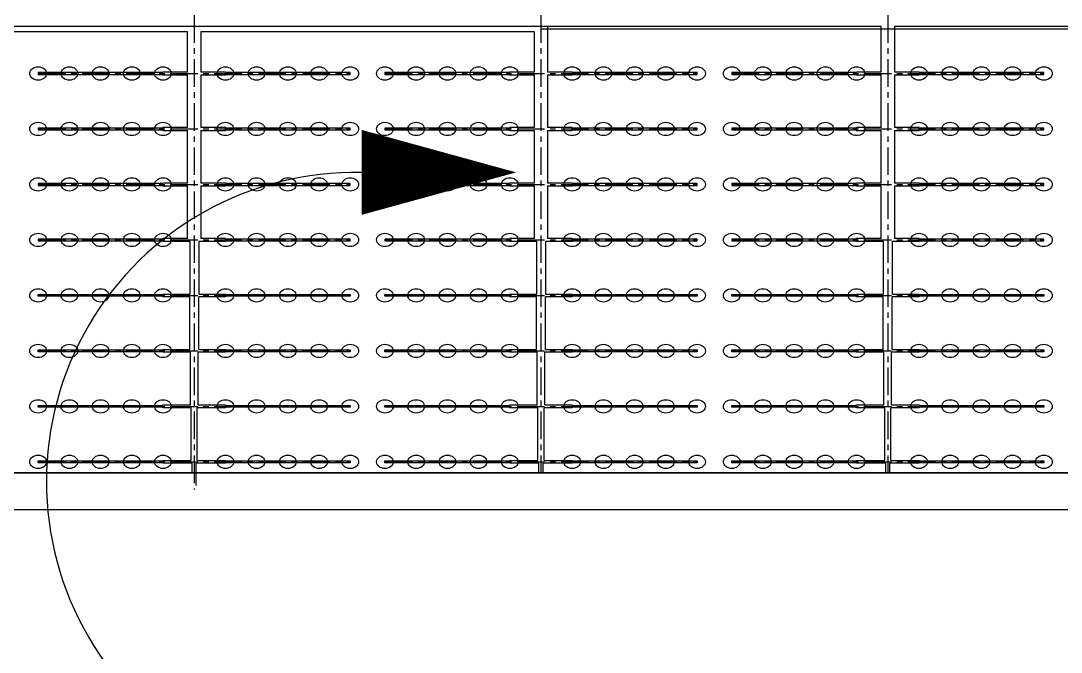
# Model space of a CAD drawing. Header units: millimetres. Extents: x 738100 to 1284508, y 138373 to 260796.
# Drawn here: x 783900 to 795900, y 173739 to 181024 of the extents above; entities that cross this region are included whole.
import ezdxf

# ---------------------------------------------------------------- set-up
doc = ezdxf.new("R2010")
doc.units = ezdxf.units.MM
doc.linetypes.add('CENTER', pattern=[50.8, 31.75, -6.35, 6.35, -6.35])
doc.layers.add('轴线', color=6, linetype='CENTER')

msp = doc.modelspace()

# ---------------------------------------------------------------- linework, layer by layer
at = {"lineweight": -3, "ltscale": 100}
for p, q in [((789976.494, 180959.633), (779900.494, 180959.633)), ((779900.494, 175809.486), (843900.494, 175809.486)), ((843900.494, 175807.633), (779900.494, 175807.633))]:
    msp.add_line(p, q, dxfattribs=at)
at = {"ltscale": 10}
for p, q in [((785824.494, 180895.633), (781976.494, 180895.633)), ((785824.494, 180431.633), (785824.494, 180895.633)), ((785976.494, 180895.633), (785976.494, 180431.633)), ((789824.494, 180895.633), (785976.494, 180895.633)), ((789824.494, 180431.633), (789824.494, 180895.633)), ((801900.494, 180927.633), (789900.494, 180927.633)), ((793824.494, 180959.633), (789976.494, 180959.633)), ((789976.494, 180927.633), (789976.494, 180431.633)), ((793824.494, 180431.633), (793824.494, 180927.633)), ((797824.494, 180959.633), (793976.494, 180959.633)), ((793976.494, 180927.633), (793976.494, 180431.633)), ((784100.494, 180425.873), (784100.494, 180405.393)), ((785540.494, 180425.873), (784100.494, 180425.873)), ((784100.494, 180405.393), (785540.494, 180405.393)), ((785824.494, 180431.633), (785540.494, 180431.633)), ((785540.494, 180431.633), (785540.494, 180425.873)), ((785540.494, 180405.393), (785540.494, 180399.633)), ((785540.494, 180399.633), (785824.494, 180399.633)), ((785824.494, 179791.633), (785824.494, 180399.633)), ((786260.494, 180431.633), (785976.494, 180431.633)), ((785976.494, 180399.633), (786260.494, 180399.633)), ((785976.494, 180399.633), (785976.494, 179791.633)), ((786260.494, 180425.873), (786260.494, 180431.633)), ((787700.494, 180425.873), (786260.494, 180425.873)), ((786260.494, 180399.633), (786260.494, 180405.393)), ((786260.494, 180405.393), (787700.494, 180405.393)), ((787700.494, 180405.393), (787700.494, 180425.873)), ((788100.494, 180425.873), (788100.494, 180405.393)), ((789540.494, 180425.873), (788100.494, 180425.873)), ((788100.494, 180405.393), (789540.494, 180405.393)), ((789824.494, 180431.633), (789540.494, 180431.633)), ((789540.494, 180431.633), (789540.494, 180425.873)), ((789540.494, 180405.393), (789540.494, 180399.633)), ((789540.494, 180399.633), (789824.494, 180399.633)), ((789824.494, 179791.633), (789824.494, 180399.633)), ((790260.494, 180431.633), (789976.494, 180431.633)), ((789976.494, 180399.633), (790260.494, 180399.633)), ((789976.494, 180399.633), (789976.494, 179791.633)), ((790260.494, 180425.873), (790260.494, 180431.633)), ((791700.494, 180425.873), (790260.494, 180425.873)), ((790260.494, 180399.633), (790260.494, 180405.393)), ((790260.494, 180405.393), (791700.494, 180405.393)), ((791700.494, 180405.393), (791700.494, 180425.873)), ((792100.494, 180425.873), (792100.494, 180405.393)), ((793540.494, 180425.873), (792100.494, 180425.873)), ((792100.494, 180405.393), (793540.494, 180405.393)), ((793824.494, 180431.633), (793540.494, 180431.633)), ((793540.494, 180431.633), (793540.494, 180425.873)), ((793540.494, 180405.393), (793540.494, 180399.633)), ((793540.494, 180399.633), (793824.494, 180399.633)), ((793824.494, 179791.633), (793824.494, 180399.633)), ((794260.494, 180431.633), (793976.494, 180431.633)), ((793976.494, 180399.633), (794260.494, 180399.633)), ((793976.494, 180399.633), (793976.494, 179791.633)), ((794260.494, 180425.873), (794260.494, 180431.633)), ((795700.494, 180425.873), (794260.494, 180425.873)), ((794260.494, 180399.633), (794260.494, 180405.393)), ((794260.494, 180405.393), (795700.494, 180405.393)), ((795700.494, 180405.393), (795700.494, 180425.873)), ((784100.494, 179785.873), (784100.494, 179765.393)), ((785540.494, 179785.873), (784100.494, 179785.873)), ((784100.494, 179765.393), (785540.494, 179765.393)), ((785824.494, 179791.633), (785540.494, 179791.633)), ((785540.494, 179791.633), (785540.494, 179785.873)), ((785540.494, 179765.393), (785540.494, 179759.633)), ((786260.494, 179791.633), (785976.494, 179791.633)), ((786260.494, 179785.873), (786260.494, 179791.633)), ((787700.494, 179785.873), (786260.494, 179785.873)), ((786260.494, 179759.633), (786260.494, 179765.393)), ((786260.494, 179765.393), (787700.494, 179765.393)), ((787700.494, 179765.393), (787700.494, 179785.873)), ((788100.494, 179785.873), (788100.494, 179765.393)), ((789540.494, 179785.873), (788100.494, 179785.873)), ((788100.494, 179765.393), (789540.494, 179765.393)), ((789824.494, 179791.633), (789540.494, 179791.633)), ((789540.494, 179791.633), (789540.494, 179785.873)), ((789540.494, 179765.393), (789540.494, 179759.633)), ((790260.494, 179791.633), (789976.494, 179791.633)), ((790260.494, 179785.873), (790260.494, 179791.633)), ((791700.494, 179785.873), (790260.494, 179785.873)), ((790260.494, 179759.633), (790260.494, 179765.393)), ((790260.494, 179765.393), (791700.494, 179765.393)), ((791700.494, 179765.393), (791700.494, 179785.873)), ((792100.494, 179785.873), (792100.494, 179765.393)), ((793540.494, 179785.873), (792100.494, 179785.873)), ((792100.494, 179765.393), (793540.494, 179765.393)), ((793824.494, 179791.633), (793540.494, 179791.633)), ((793540.494, 179791.633), (793540.494, 179785.873)), ((793540.494, 179765.393), (793540.494, 179759.633)), ((794260.494, 179791.633), (793976.494, 179791.633)), ((794260.494, 179785.873), (794260.494, 179791.633)), ((795700.494, 179785.873), (794260.494, 179785.873)), ((794260.494, 179759.633), (794260.494, 179765.393)), ((794260.494, 179765.393), (795700.494, 179765.393)), ((795700.494, 179765.393), (795700.494, 179785.873)), ((785540.494, 179759.633), (785824.494, 179759.633)), ((785824.494, 179151.633), (785824.494, 179759.633)), ((785976.494, 179759.633), (786260.494, 179759.633)), ((785976.494, 179759.633), (785976.494, 179151.633)), ((789540.494, 179759.633), (789824.494, 179759.633)), ((789824.494, 179151.633), (789824.494, 179759.633)), ((789976.494, 179759.633), (790260.494, 179759.633)), ((789976.494, 179759.633), (789976.494, 179151.633)), ((793540.494, 179759.633), (793824.494, 179759.633)), ((793824.494, 179151.633), (793824.494, 179759.633)), ((793976.494, 179759.633), (794260.494, 179759.633)), ((793976.494, 179759.633), (793976.494, 179151.633)), ((784100.494, 179145.873), (784100.494, 179125.393)), ((785540.494, 179145.873), (784100.494, 179145.873)), ((784100.494, 179125.393), (785540.494, 179125.393)), ((785824.494, 179151.633), (785540.494, 179151.633)), ((785540.494, 179151.633), (785540.494, 179145.873)), ((785540.494, 179125.393), (785540.494, 179119.633)), ((785540.494, 179119.633), (785824.494, 179119.633)), ((785824.494, 178511.633), (785824.494, 179119.633)), ((786260.494, 179151.633), (785976.494, 179151.633)), ((785976.494, 179119.633), (786260.494, 179119.633)), ((785976.494, 179119.633), (785976.494, 178511.633)), ((786260.494, 179145.873), (786260.494, 179151.633)), ((787700.494, 179145.873), (786260.494, 179145.873)), ((786260.494, 179119.633), (786260.494, 179125.393)), ((786260.494, 179125.393), (787700.494, 179125.393)), ((787700.494, 179125.393), (787700.494, 179145.873)), ((788100.494, 179145.873), (788100.494, 179125.393)), ((789540.494, 179145.873), (788100.494, 179145.873)), ((788100.494, 179125.393), (789540.494, 179125.393)), ((789824.494, 179151.633), (789540.494, 179151.633)), ((789540.494, 179151.633), (789540.494, 179145.873)), ((789540.494, 179125.393), (789540.494, 179119.633)), ((789540.494, 179119.633), (789824.494, 179119.633)), ((789824.494, 178511.633), (789824.494, 179119.633)), ((790260.494, 179151.633), (789976.494, 179151.633)), ((789976.494, 179119.633), (790260.494, 179119.633)), ((789976.494, 179119.633), (789976.494, 178511.633)), ((790260.494, 179145.873), (790260.494, 179151.633)), ((791700.494, 179145.873), (790260.494, 179145.873)), ((790260.494, 179119.633), (790260.494, 179125.393)), ((790260.494, 179125.393), (791700.494, 179125.393)), ((791700.494, 179125.393), (791700.494, 179145.873)), ((792100.494, 179145.873), (792100.494, 179125.393)), ((793540.494, 179145.873), (792100.494, 179145.873)), ((792100.494, 179125.393), (793540.494, 179125.393)), ((793824.494, 179151.633), (793540.494, 179151.633)), ((793540.494, 179151.633), (793540.494, 179145.873)), ((793540.494, 179125.393), (793540.494, 179119.633)), ((793540.494, 179119.633), (793824.494, 179119.633)), ((793824.494, 178511.633), (793824.494, 179119.633)), ((794260.494, 179151.633), (793976.494, 179151.633)), ((793976.494, 179119.633), (794260.494, 179119.633)), ((793976.494, 179119.633), (793976.494, 178511.633)), ((794260.494, 179145.873), (794260.494, 179151.633)), ((795700.494, 179145.873), (794260.494, 179145.873)), ((794260.494, 179119.633), (794260.494, 179125.393)), ((794260.494, 179125.393), (795700.494, 179125.393)), ((795700.494, 179125.393), (795700.494, 179145.873)), ((784100.494, 178505.873), (784100.494, 178485.393)), ((785540.494, 178505.873), (784100.494, 178505.873)), ((784100.494, 178485.393), (785540.494, 178485.393)), ((785824.494, 178511.633), (785540.494, 178511.633)), ((785540.494, 178511.633), (785540.494, 178505.873)), ((785540.494, 178485.393), (785540.494, 178479.633)), ((785540.494, 178479.633), (785848.494, 178479.633)), ((785848.494, 178479.633), (785848.494, 177871.633)), ((785952.494, 178479.633), (786260.494, 178479.633)), ((785952.494, 178479.633), (785952.494, 177871.633)), ((786260.494, 178511.633), (785976.494, 178511.633)), ((786260.494, 178505.873), (786260.494, 178511.633)), ((787700.494, 178505.873), (786260.494, 178505.873)), ((786260.494, 178479.633), (786260.494, 178485.393)), ((786260.494, 178485.393), (787700.494, 178485.393)), ((787700.494, 178485.393), (787700.494, 178505.873)), ((788100.494, 178505.873), (788100.494, 178485.393)), ((789540.494, 178505.873), (788100.494, 178505.873)), ((788100.494, 178485.393), (789540.494, 178485.393)), ((789824.494, 178511.633), (789540.494, 178511.633)), ((789540.494, 178511.633), (789540.494, 178505.873)), ((789540.494, 178485.393), (789540.494, 178479.633)), ((789540.494, 178479.633), (789848.494, 178479.633)), ((789848.494, 178479.633), (789848.494, 177871.633)), ((789952.494, 178479.633), (790260.494, 178479.633)), ((789952.494, 178479.633), (789952.494, 177871.633)), ((790260.494, 178511.633), (789976.494, 178511.633)), ((790260.494, 178505.873), (790260.494, 178511.633)), ((791700.494, 178505.873), (790260.494, 178505.873)), ((790260.494, 178479.633), (790260.494, 178485.393)), ((790260.494, 178485.393), (791700.494, 178485.393)), ((791700.494, 178485.393), (791700.494, 178505.873)), ((792100.494, 178505.873), (792100.494, 178485.393)), ((793540.494, 178505.873), (792100.494, 178505.873)), ((792100.494, 178485.393), (793540.494, 178485.393)), ((793824.494, 178511.633), (793540.494, 178511.633)), ((793540.494, 178511.633), (793540.494, 178505.873)), ((793540.494, 178485.393), (793540.494, 178479.633)), ((793540.494, 178479.633), (793848.494, 178479.633)), ((793848.494, 178479.633), (793848.494, 177871.633)), ((793952.494, 178479.633), (794260.494, 178479.633)), ((793952.494, 178479.633), (793952.494, 177871.633)), ((794260.494, 178511.633), (793976.494, 178511.633)), ((794260.494, 178505.873), (794260.494, 178511.633)), ((795700.494, 178505.873), (794260.494, 178505.873)), ((794260.494, 178479.633), (794260.494, 178485.393)), ((794260.494, 178485.393), (795700.494, 178485.393)), ((795700.494, 178485.393), (795700.494, 178505.873)), ((784100.494, 177845.393), (784100.494, 177865.873)), ((784100.494, 177865.873), (785540.494, 177865.873)), ((785540.494, 177845.393), (784100.494, 177845.393)), ((785540.494, 177865.873), (785540.494, 177871.633)), ((785540.494, 177871.633), (785848.494, 177871.633)), ((785540.494, 177839.633), (785540.494, 177845.393)), ((785952.494, 177871.633), (786260.494, 177871.633)), ((786260.494, 177871.633), (786260.494, 177865.873)), ((786260.494, 177865.873), (787700.494, 177865.873)), ((787700.494, 177845.393), (786260.494, 177845.393)), ((786260.494, 177845.393), (786260.494, 177839.633)), ((787700.494, 177865.873), (787700.494, 177845.393)), ((788100.494, 177845.393), (788100.494, 177865.873)), ((788100.494, 177865.873), (789540.494, 177865.873)), ((789540.494, 177845.393), (788100.494, 177845.393)), ((789540.494, 177865.873), (789540.494, 177871.633)), ((789540.494, 177871.633), (789848.494, 177871.633)), ((789540.494, 177839.633), (789540.494, 177845.393)), ((789952.494, 177871.633), (790260.494, 177871.633)), ((790260.494, 177871.633), (790260.494, 177865.873)), ((790260.494, 177865.873), (791700.494, 177865.873)), ((791700.494, 177845.393), (790260.494, 177845.393)), ((790260.494, 177845.393), (790260.494, 177839.633)), ((791700.494, 177865.873), (791700.494, 177845.393)), ((792100.494, 177845.393), (792100.494, 177865.873)), ((792100.494, 177865.873), (793540.494, 177865.873)), ((793540.494, 177845.393), (792100.494, 177845.393)), ((793540.494, 177865.873), (793540.494, 177871.633)), ((793540.494, 177871.633), (793848.494, 177871.633)), ((793540.494, 177839.633), (793540.494, 177845.393)), ((793952.494, 177871.633), (794260.494, 177871.633)), ((794260.494, 177871.633), (794260.494, 177865.873)), ((794260.494, 177865.873), (795700.494, 177865.873)), ((795700.494, 177845.393), (794260.494, 177845.393)), ((794260.494, 177845.393), (794260.494, 177839.633)), ((795700.494, 177865.873), (795700.494, 177845.393)), ((785848.494, 177839.633), (785540.494, 177839.633)), ((785848.494, 177231.633), (785848.494, 177839.633)), ((786260.494, 177839.633), (785952.494, 177839.633)), ((785952.494, 177231.633), (785952.494, 177839.633)), ((789848.494, 177839.633), (789540.494, 177839.633)), ((789848.494, 177231.633), (789848.494, 177839.633)), ((790260.494, 177839.633), (789952.494, 177839.633)), ((789952.494, 177231.633), (789952.494, 177839.633)), ((793848.494, 177839.633), (793540.494, 177839.633)), ((793848.494, 177231.633), (793848.494, 177839.633)), ((794260.494, 177839.633), (793952.494, 177839.633)), ((793952.494, 177231.633), (793952.494, 177839.633)), ((784100.494, 177205.393), (784100.494, 177225.873)), ((784100.494, 177225.873), (785540.494, 177225.873)), ((785540.494, 177205.393), (784100.494, 177205.393)), ((785540.494, 177225.873), (785540.494, 177231.633)), ((785540.494, 177231.633), (785848.494, 177231.633)), ((785540.494, 177199.633), (785540.494, 177205.393)), ((785856.494, 177199.633), (785540.494, 177199.633)), ((785856.494, 176591.633), (785856.494, 177199.633)), ((786260.494, 177199.633), (785944.494, 177199.633)), ((785944.494, 176591.633), (785944.494, 177199.633)), ((785952.494, 177231.633), (786260.494, 177231.633)), ((786260.494, 177231.633), (786260.494, 177225.873)), ((786260.494, 177225.873), (787700.494, 177225.873)), ((787700.494, 177205.393), (786260.494, 177205.393)), ((786260.494, 177205.393), (786260.494, 177199.633)), ((787700.494, 177225.873), (787700.494, 177205.393)), ((788100.494, 177205.393), (788100.494, 177225.873)), ((788100.494, 177225.873), (789540.494, 177225.873)), ((789540.494, 177205.393), (788100.494, 177205.393)), ((789540.494, 177225.873), (789540.494, 177231.633)), ((789540.494, 177231.633), (789848.494, 177231.633)), ((789540.494, 177199.633), (789540.494, 177205.393)), ((789856.494, 177199.633), (789540.494, 177199.633)), ((789856.494, 176591.633), (789856.494, 177199.633)), ((790260.494, 177199.633), (789944.494, 177199.633)), ((789944.494, 176591.633), (789944.494, 177199.633)), ((789952.494, 177231.633), (790260.494, 177231.633)), ((790260.494, 177231.633), (790260.494, 177225.873)), ((790260.494, 177225.873), (791700.494, 177225.873)), ((791700.494, 177205.393), (790260.494, 177205.393)), ((790260.494, 177205.393), (790260.494, 177199.633)), ((791700.494, 177225.873), (791700.494, 177205.393)), ((792100.494, 177205.393), (792100.494, 177225.873)), ((792100.494, 177225.873), (793540.494, 177225.873)), ((793540.494, 177205.393), (792100.494, 177205.393)), ((793540.494, 177225.873), (793540.494, 177231.633)), ((793540.494, 177231.633), (793848.494, 177231.633)), ((793540.494, 177199.633), (793540.494, 177205.393)), ((793856.494, 177199.633), (793540.494, 177199.633)), ((793856.494, 176591.633), (793856.494, 177199.633)), ((794260.494, 177199.633), (793944.494, 177199.633)), ((793944.494, 176591.633), (793944.494, 177199.633)), ((793952.494, 177231.633), (794260.494, 177231.633)), ((794260.494, 177231.633), (794260.494, 177225.873)), ((794260.494, 177225.873), (795700.494, 177225.873)), ((795700.494, 177205.393), (794260.494, 177205.393)), ((794260.494, 177205.393), (794260.494, 177199.633)), ((795700.494, 177225.873), (795700.494, 177205.393)), ((784100.494, 176565.393), (784100.494, 176585.873)), ((784100.494, 176585.873), (785540.494, 176585.873)), ((785540.494, 176565.393), (784100.494, 176565.393)), ((785540.494, 176585.873), (785540.494, 176591.633)), ((785540.494, 176591.633), (785856.494, 176591.633)), ((785540.494, 176559.633), (785540.494, 176565.393)), ((785864.494, 176559.633), (785540.494, 176559.633)), ((785864.494, 175951.633), (785864.494, 176559.633)), ((786260.494, 176559.633), (785936.494, 176559.633)), ((785936.494, 175951.633), (785936.494, 176559.633)), ((785944.494, 176591.633), (786260.494, 176591.633)), ((786260.494, 176591.633), (786260.494, 176585.873)), ((786260.494, 176585.873), (787700.494, 176585.873)), ((787700.494, 176565.393), (786260.494, 176565.393)), ((786260.494, 176565.393), (786260.494, 176559.633)), ((787700.494, 176585.873), (787700.494, 176565.393)), ((788100.494, 176565.393), (788100.494, 176585.873)), ((788100.494, 176585.873), (789540.494, 176585.873)), ((789540.494, 176565.393), (788100.494, 176565.393)), ((789540.494, 176585.873), (789540.494, 176591.633)), ((789540.494, 176591.633), (789856.494, 176591.633)), ((789540.494, 176559.633), (789540.494, 176565.393)), ((789864.494, 176559.633), (789540.494, 176559.633)), ((789864.494, 175951.633), (789864.494, 176559.633)), ((790260.494, 176559.633), (789936.494, 176559.633)), ((789936.494, 175951.633), (789936.494, 176559.633)), ((789944.494, 176591.633), (790260.494, 176591.633)), ((790260.494, 176591.633), (790260.494, 176585.873)), ((790260.494, 176585.873), (791700.494, 176585.873)), ((791700.494, 176565.393), (790260.494, 176565.393)), ((790260.494, 176565.393), (790260.494, 176559.633)), ((791700.494, 176585.873), (791700.494, 176565.393)), ((792100.494, 176565.393), (792100.494, 176585.873)), ((792100.494, 176585.873), (793540.494, 176585.873)), ((793540.494, 176565.393), (792100.494, 176565.393)), ((793540.494, 176585.873), (793540.494, 176591.633)), ((793540.494, 176591.633), (793856.494, 176591.633)), ((793540.494, 176559.633), (793540.494, 176565.393)), ((793864.494, 176559.633), (793540.494, 176559.633)), ((793864.494, 175951.633), (793864.494, 176559.633)), ((794260.494, 176559.633), (793936.494, 176559.633)), ((793936.494, 175951.633), (793936.494, 176559.633)), ((793944.494, 176591.633), (794260.494, 176591.633)), ((794260.494, 176591.633), (794260.494, 176585.873)), ((794260.494, 176585.873), (795700.494, 176585.873)), ((795700.494, 176565.393), (794260.494, 176565.393)), ((794260.494, 176565.393), (794260.494, 176559.633)), ((795700.494, 176585.873), (795700.494, 176565.393)), ((784100.494, 175925.393), (784100.494, 175945.873)), ((784100.494, 175945.873), (785540.494, 175945.873)), ((785540.494, 175925.393), (784100.494, 175925.393)), ((785540.494, 175945.873), (785540.494, 175951.633)), ((785540.494, 175951.633), (785864.494, 175951.633)), ((785540.494, 175919.633), (785540.494, 175925.393)), ((785936.494, 175951.633), (786260.494, 175951.633)), ((786260.494, 175951.633), (786260.494, 175945.873)), ((786260.494, 175945.873), (787700.494, 175945.873)), ((787700.494, 175925.393), (786260.494, 175925.393)), ((786260.494, 175925.393), (786260.494, 175919.633)), ((787700.494, 175945.873), (787700.494, 175925.393)), ((788100.494, 175925.393), (788100.494, 175945.873)), ((788100.494, 175945.873), (789540.494, 175945.873)), ((789540.494, 175925.393), (788100.494, 175925.393)), ((789540.494, 175945.873), (789540.494, 175951.633)), ((789540.494, 175951.633), (789864.494, 175951.633)), ((789540.494, 175919.633), (789540.494, 175925.393)), ((789936.494, 175951.633), (790260.494, 175951.633)), ((790260.494, 175951.633), (790260.494, 175945.873)), ((790260.494, 175945.873), (791700.494, 175945.873)), ((791700.494, 175925.393), (790260.494, 175925.393)), ((790260.494, 175925.393), (790260.494, 175919.633)), ((791700.494, 175945.873), (791700.494, 175925.393)), ((792100.494, 175925.393), (792100.494, 175945.873)), ((792100.494, 175945.873), (793540.494, 175945.873)), ((793540.494, 175925.393), (792100.494, 175925.393)), ((793540.494, 175945.873), (793540.494, 175951.633)), ((793540.494, 175951.633), (793864.494, 175951.633)), ((793540.494, 175919.633), (793540.494, 175925.393)), ((793936.494, 175951.633), (794260.494, 175951.633)), ((794260.494, 175951.633), (794260.494, 175945.873)), ((794260.494, 175945.873), (795700.494, 175945.873)), ((795700.494, 175925.393), (794260.494, 175925.393)), ((794260.494, 175925.393), (794260.494, 175919.633)), ((795700.494, 175945.873), (795700.494, 175925.393)), ((785876.494, 175919.633), (785540.494, 175919.633)), ((785876.494, 175807.633), (785876.494, 175919.633)), ((785924.494, 175664.215), (785924.494, 175919.633)), ((786260.494, 175919.633), (785924.494, 175919.633)), ((789876.494, 175919.633), (789540.494, 175919.633)), ((789876.494, 175807.633), (789876.494, 175919.633)), ((789924.494, 175807.633), (789924.494, 175919.633)), ((790260.494, 175919.633), (789924.494, 175919.633)), ((793876.494, 175919.633), (793540.494, 175919.633)), ((793876.494, 175807.633), (793876.494, 175919.633)), ((793924.494, 175807.633), (793924.494, 175919.633)), ((794260.494, 175919.633), (793924.494, 175919.633))]:
    msp.add_line(p, q, dxfattribs=at)
at = {"lineweight": -3}
msp.add_line((843900.494, 175382.164), (779900.494, 175382.164), dxfattribs=at)
at = {"color": 7, "lineweight": -3}
msp.add_lwpolyline([(787830.931, 179274.845, 981.097, 0, 0), (789614.12, 179274.845, 0, 0, 0)], format="xyseb", dxfattribs=at)
msp.add_arc((787761.159, 175710.008), 3565.52, 88.8787302, 271.1212698, dxfattribs=at)
at = {"ltscale": 10}
for centre in [(784100.494, 180415.633), (784460.494, 180415.633), (784820.494, 180415.633), (785180.494, 180415.633), (785540.494, 180415.633), (786260.494, 180415.633), (786620.494, 180415.633), (786980.494, 180415.633), (787340.494, 180415.633), (787700.494, 180415.633), (788100.494, 180415.633), (788460.494, 180415.633), (788820.494, 180415.633), (789180.494, 180415.633), (789540.494, 180415.633), (790260.494, 180415.633), (790620.494, 180415.633), (790980.494, 180415.633), (791340.494, 180415.633), (791700.494, 180415.633), (792100.494, 180415.633), (792460.494, 180415.633), (792820.494, 180415.633), (793180.494, 180415.633), (793540.494, 180415.633), (794260.494, 180415.633), (794620.494, 180415.633), (794980.494, 180415.633), (795340.494, 180415.633), (795700.494, 180415.633), (784100.494, 179775.633), (784460.494, 179775.633), (784820.494, 179775.633), (785180.494, 179775.633), (785540.494, 179775.633), (786260.494, 179775.633), (786620.494, 179775.633), (786980.494, 179775.633), (787340.494, 179775.633), (787700.494, 179775.633), (788100.494, 179775.633), (788460.494, 179775.633), (788820.494, 179775.633), (789180.494, 179775.633), (789540.494, 179775.633), (790260.494, 179775.633), (790620.494, 179775.633), (790980.494, 179775.633), (791340.494, 179775.633), (791700.494, 179775.633), (792100.494, 179775.633), (792460.494, 179775.633), (792820.494, 179775.633), (793180.494, 179775.633), (793540.494, 179775.633), (794260.494, 179775.633), (794620.494, 179775.633), (794980.494, 179775.633), (795340.494, 179775.633), (795700.494, 179775.633)]:
    msp.add_ellipse(centre, major_axis=(-96, 0), ratio=0.8, start_param=3.141592654, end_param=9.424777961, dxfattribs=at)
for centre in [(784100.494, 179135.633), (784460.494, 179135.633), (784820.494, 179135.633), (785180.494, 179135.633), (785540.494, 179135.633), (786260.494, 179135.633), (786620.494, 179135.633), (786980.494, 179135.633), (787340.494, 179135.633), (787700.494, 179135.633), (788100.494, 179135.633), (788460.494, 179135.633), (788820.494, 179135.633), (789180.494, 179135.633), (789540.494, 179135.633), (790260.494, 179135.633), (790620.494, 179135.633), (790980.494, 179135.633), (791340.494, 179135.633), (791700.494, 179135.633), (792100.494, 179135.633), (792460.494, 179135.633), (792820.494, 179135.633), (793180.494, 179135.633), (793540.494, 179135.633), (794260.494, 179135.633), (794620.494, 179135.633), (794980.494, 179135.633), (795340.494, 179135.633), (795700.494, 179135.633), (784100.494, 178495.633), (784460.494, 178495.633), (784820.494, 178495.633), (785180.494, 178495.633), (785540.494, 178495.633), (786260.494, 178495.633), (786620.494, 178495.633), (786980.494, 178495.633), (787340.494, 178495.633), (787700.494, 178495.633), (788100.494, 178495.633), (788460.494, 178495.633), (788820.494, 178495.633), (789180.494, 178495.633), (789540.494, 178495.633), (790260.494, 178495.633), (790620.494, 178495.633), (790980.494, 178495.633), (791340.494, 178495.633), (791700.494, 178495.633), (792100.494, 178495.633), (792460.494, 178495.633), (792820.494, 178495.633), (793180.494, 178495.633), (793540.494, 178495.633), (794260.494, 178495.633), (794620.494, 178495.633), (794980.494, 178495.633), (795340.494, 178495.633), (795700.494, 178495.633), (784100.494, 177855.633), (784460.494, 177855.633), (784820.494, 177855.633), (785180.494, 177855.633), (785540.494, 177855.633), (786260.494, 177855.633), (786620.494, 177855.633), (786980.494, 177855.633), (787340.494, 177855.633), (787700.494, 177855.633), (788100.494, 177855.633), (788460.494, 177855.633), (788820.494, 177855.633), (789180.494, 177855.633), (789540.494, 177855.633), (790260.494, 177855.633), (790620.494, 177855.633), (790980.494, 177855.633), (791340.494, 177855.633), (791700.494, 177855.633), (792100.494, 177855.633), (792460.494, 177855.633), (792820.494, 177855.633), (793180.494, 177855.633), (793540.494, 177855.633), (794260.494, 177855.633), (794620.494, 177855.633), (794980.494, 177855.633), (795340.494, 177855.633), (795700.494, 177855.633), (784100.494, 177215.633), (784460.494, 177215.633), (784820.494, 177215.633), (785180.494, 177215.633), (785540.494, 177215.633), (786260.494, 177215.633), (786620.494, 177215.633), (786980.494, 177215.633), (787340.494, 177215.633), (787700.494, 177215.633), (788100.494, 177215.633), (788460.494, 177215.633), (788820.494, 177215.633), (789180.494, 177215.633), (789540.494, 177215.633), (790260.494, 177215.633), (790620.494, 177215.633), (790980.494, 177215.633), (791340.494, 177215.633), (791700.494, 177215.633), (792100.494, 177215.633), (792460.494, 177215.633), (792820.494, 177215.633), (793180.494, 177215.633), (793540.494, 177215.633), (794260.494, 177215.633), (794620.494, 177215.633), (794980.494, 177215.633), (795340.494, 177215.633), (795700.494, 177215.633), (784100.494, 176575.633), (784460.494, 176575.633), (784820.494, 176575.633), (785180.494, 176575.633), (785540.494, 176575.633), (786260.494, 176575.633), (786620.494, 176575.633), (786980.494, 176575.633), (787340.494, 176575.633), (787700.494, 176575.633), (788100.494, 176575.633), (788460.494, 176575.633), (788820.494, 176575.633), (789180.494, 176575.633), (789540.494, 176575.633), (790260.494, 176575.633), (790620.494, 176575.633), (790980.494, 176575.633), (791340.494, 176575.633), (791700.494, 176575.633), (792100.494, 176575.633), (792460.494, 176575.633), (792820.494, 176575.633), (793180.494, 176575.633), (793540.494, 176575.633), (794260.494, 176575.633), (794620.494, 176575.633), (794980.494, 176575.633), (795340.494, 176575.633), (795700.494, 176575.633), (784100.494, 175935.633), (784460.494, 175935.633), (784820.494, 175935.633), (785180.494, 175935.633), (785540.494, 175935.633), (786260.494, 175935.633), (786620.494, 175935.633), (786980.494, 175935.633), (787340.494, 175935.633), (787700.494, 175935.633), (788100.494, 175935.633), (788460.494, 175935.633), (788820.494, 175935.633), (789180.494, 175935.633), (789540.494, 175935.633), (790260.494, 175935.633), (790620.494, 175935.633), (790980.494, 175935.633), (791340.494, 175935.633), (791700.494, 175935.633), (792100.494, 175935.633), (792460.494, 175935.633), (792820.494, 175935.633), (793180.494, 175935.633), (793540.494, 175935.633), (794260.494, 175935.633), (794620.494, 175935.633), (794980.494, 175935.633), (795340.494, 175935.633), (795700.494, 175935.633)]:
    msp.add_ellipse(centre, major_axis=(96, 0), ratio=0.8, dxfattribs=at)
at = {"layer": '轴线', "ltscale": 10}
for p, q in [((785900.494, 181087.633), (785900.494, 175616.872)), ((789900.494, 181087.633), (789900.494, 175807.633)), ((793900.494, 181087.633), (793900.494, 175807.633)), ((789976.494, 180959.633), (789976.494, 180927.633)), ((793824.494, 180927.633), (793824.494, 180959.633)), ((793976.494, 180959.633), (793976.494, 180927.633)), ((784100.494, 180415.633), (787700.494, 180415.633)), ((788100.494, 180415.633), (791700.494, 180415.633)), ((792100.494, 180415.633), (795700.494, 180415.633)), ((784100.494, 179775.633), (787700.494, 179775.633)), ((784100.494, 179775.633), (787700.494, 179775.633)), ((788100.494, 179775.633), (791700.494, 179775.633)), ((788100.494, 179775.633), (791700.494, 179775.633)), ((792100.494, 179775.633), (795700.494, 179775.633)), ((792100.494, 179775.633), (795700.494, 179775.633)), ((784100.494, 179135.633), (787700.494, 179135.633)), ((784100.494, 179135.633), (787700.494, 179135.633)), ((788100.494, 179135.633), (791700.494, 179135.633)), ((788100.494, 179135.633), (791700.494, 179135.633)), ((792100.494, 179135.633), (795700.494, 179135.633)), ((792100.494, 179135.633), (795700.494, 179135.633)), ((784100.494, 178495.633), (787700.494, 178495.633)), ((784100.494, 178495.633), (787700.494, 178495.633)), ((788100.494, 178495.633), (791700.494, 178495.633)), ((788100.494, 178495.633), (791700.494, 178495.633)), ((792100.494, 178495.633), (795700.494, 178495.633)), ((792100.494, 178495.633), (795700.494, 178495.633)), ((784100.494, 177855.633), (787700.494, 177855.633)), ((784100.494, 177855.633), (787700.494, 177855.633)), ((788100.494, 177855.633), (791700.494, 177855.633)), ((788100.494, 177855.633), (791700.494, 177855.633)), ((792100.494, 177855.633), (795700.494, 177855.633)), ((792100.494, 177855.633), (795700.494, 177855.633)), ((784100.494, 177215.633), (787700.494, 177215.633)), ((784100.494, 177215.633), (787700.494, 177215.633)), ((788100.494, 177215.633), (791700.494, 177215.633)), ((788100.494, 177215.633), (791700.494, 177215.633)), ((792100.494, 177215.633), (795700.494, 177215.633)), ((792100.494, 177215.633), (795700.494, 177215.633)), ((784100.494, 176575.633), (787700.494, 176575.633)), ((784100.494, 176575.633), (787700.494, 176575.633)), ((788100.494, 176575.633), (791700.494, 176575.633)), ((788100.494, 176575.633), (791700.494, 176575.633)), ((792100.494, 176575.633), (795700.494, 176575.633)), ((792100.494, 176575.633), (795700.494, 176575.633)), ((784100.494, 175935.633), (787700.494, 175935.633)), ((784100.494, 175935.633), (787700.494, 175935.633)), ((788100.494, 175935.633), (791700.494, 175935.633)), ((788100.494, 175935.633), (791700.494, 175935.633)), ((792100.494, 175935.633), (795700.494, 175935.633)), ((792100.494, 175935.633), (795700.494, 175935.633))]:
    msp.add_line(p, q, dxfattribs=at)

doc.saveas('drawing.dxf')
